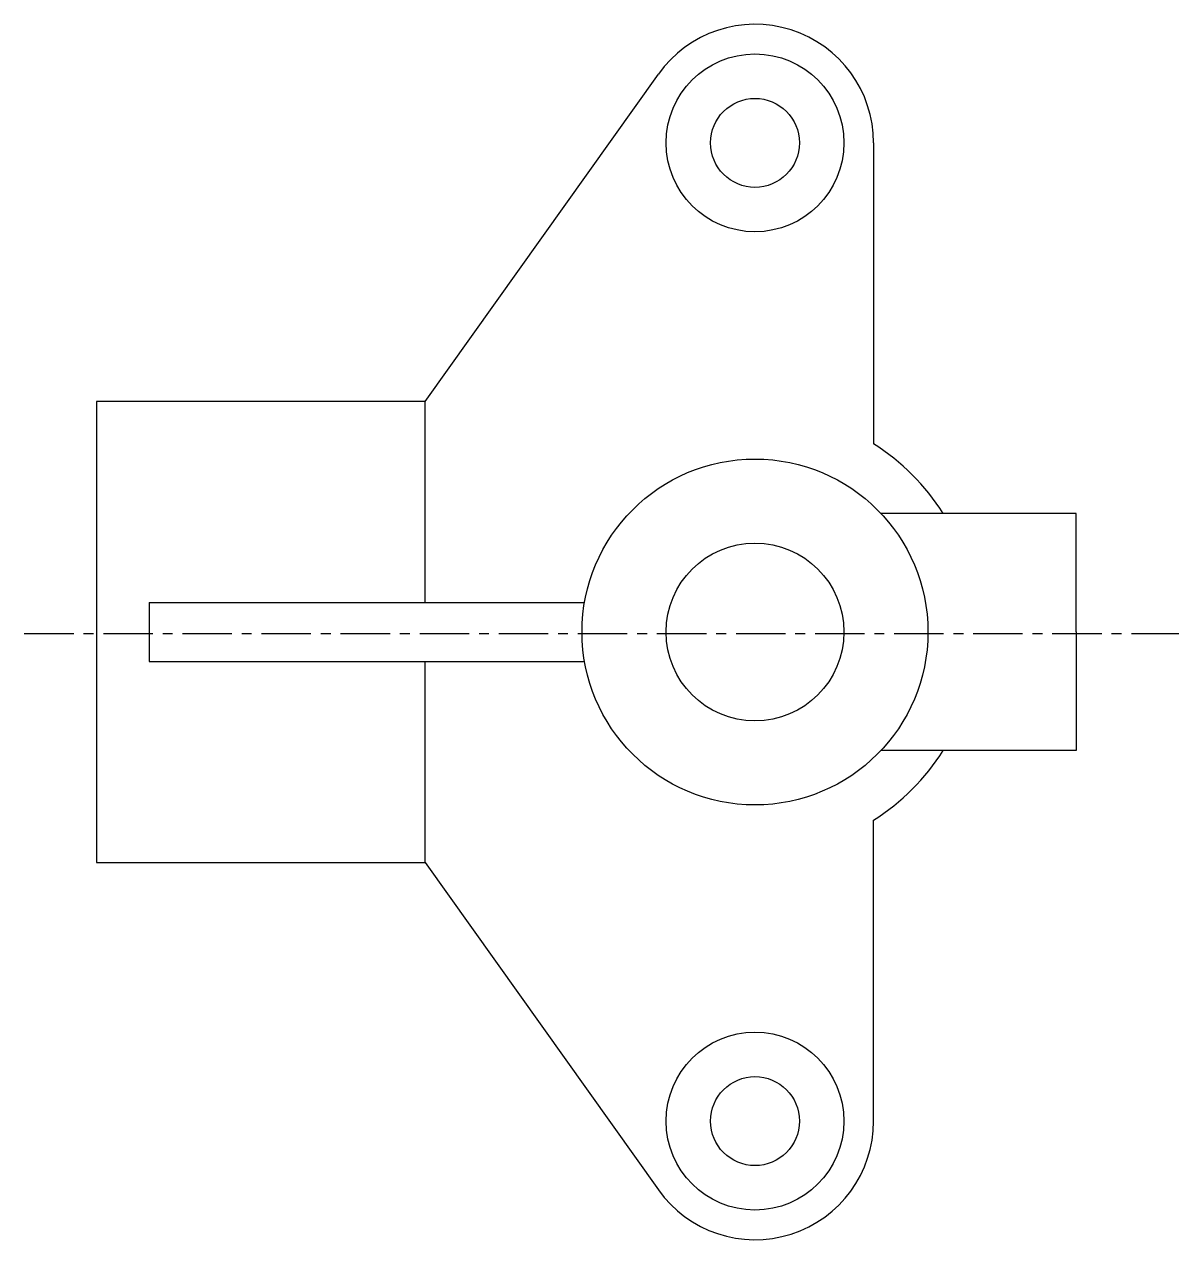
# Model space of a CAD drawing. Header units: inches. Extents: x 57 to 290, y -46 to 200.
import ezdxf

# ---------------------------------------------------------------- set-up
doc = ezdxf.new("R2010")
doc.units = ezdxf.units.IN
doc.header["$MEASUREMENT"] = 0
doc.linetypes.add('CENTER', pattern=[2, 1.25, -0.25, 0.25, -0.25])

msp = doc.modelspace()

# ---------------------------------------------------------------- linework, layer by layer
for p, q in [((137.74, 123.65), (184.95, 189.9)), ((228.5, 175.97), (228.5, 115.03)), ((269.5, 100.97), (229.97, 100.97)), ((269.5, 76.97), (269.5, 100.97)), ((81.93, 82.97), (81.93, 70.97)), ((81.93, 82.97), (170.02, 82.97)), ((269.5, 76.97), (269.5, 52.97)), ((81.93, 70.97), (170.02, 70.97)), ((269.5, 52.97), (229.97, 52.97)), ((228.5, -22.03), (228.5, 38.9)), ((137.74, 30.29), (184.95, -35.96))]:
    msp.add_line(p, q)
at = {"linetype": 'CENTER', "ltscale": 8}
msp.add_line((56.66, 76.65), (290.23, 76.65), dxfattribs=at)
msp.add_lwpolyline([(137.74, 82.97), (137.74, 123.65), (71.25, 123.65), (71.25, 30.29), (137.74, 30.29), (137.74, 70.97)])
for centre, radius in [((204.5, 175.97), 18), ((204.5, 175.97), 9), ((204.5, 76.97), 35), ((204.5, 76.97), 18), ((204.5, -22.03), 18), ((204.5, -22.03), 9)]:
    msp.add_circle(centre, radius)
for centre, radius, start, end in [((204.5, 175.97), 24, 0, 144.5246), ((204.5, 76.97), 45, 32.231, 57.769), ((204.5, 76.97), 45, 302.231, 327.769), ((204.5, -22.03), 24, 215.4754, 0)]:
    msp.add_arc(centre, radius, start, end)

doc.saveas('drawing.dxf')
